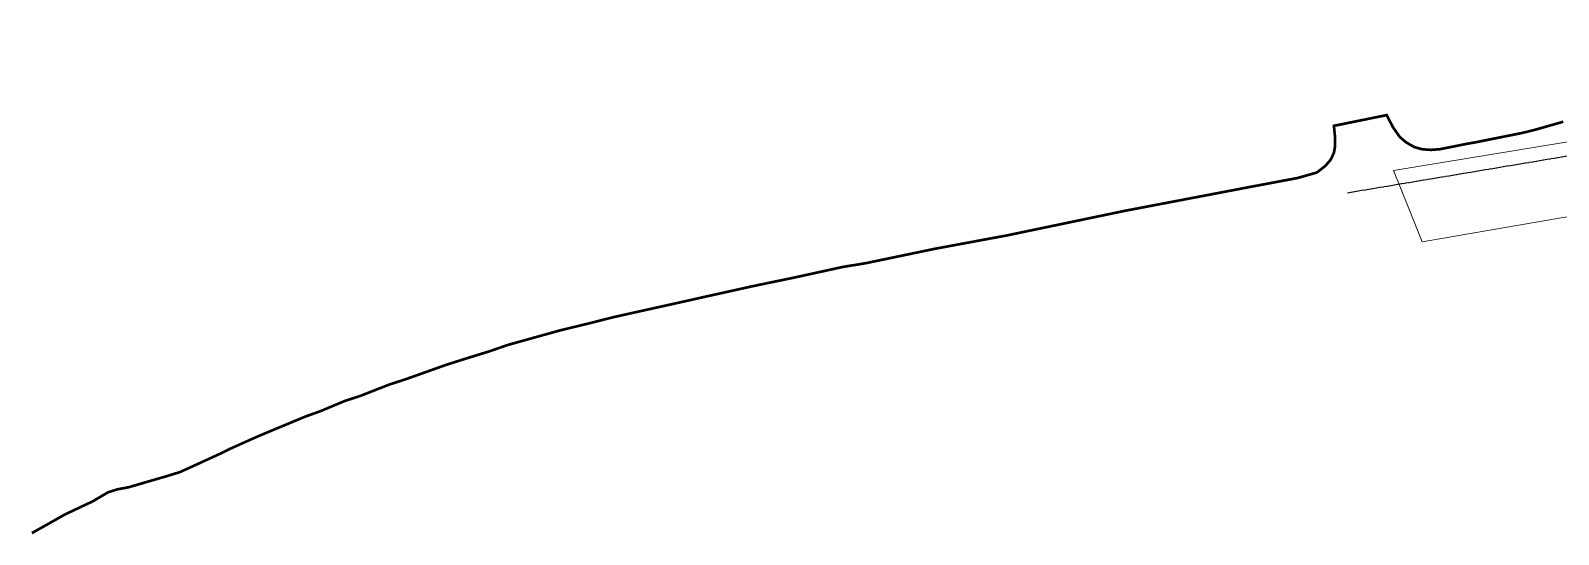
# Model space of a CAD drawing. Header units: metres. Extents: x 303471 to 304743, y 6269257 to 6269879.
# Drawn here: x 303470.7 to 303927, y 6269256.6 to 6269407.1 of the extents above; entities that cross this region are included whole.
import ezdxf

# ---------------------------------------------------------------- set-up
doc = ezdxf.new("R2010")
doc.units = ezdxf.units.M
doc.linetypes.add('Cable Exist OH', pattern=[1, 1, 0])
for name, color, linetype in [('_User Miscellaneous12', 7, 'Continuous'), ('Mains_HV_EXT', 1, 'Continuous'), ('Mains_LV_EXT', 5, 'Continuous'), ('Mains_SL_EXT', 3, 'Continuous')]:
    doc.layers.add(name, color=color, linetype=linetype)
doc.layers.add('Cadastre Roads_SP_EXT', color=9, linetype='Continuous', lineweight=5)

msp = doc.modelspace()

# ---------------------------------------------------------------- linework, layer by layer
at = {"layer": '_User Miscellaneous12', "const_width": 0.8}
msp.add_lwpolyline([(303471.113, 6269257.046), (303480.982, 6269262.616), (303489.332, 6269266.562), (303493.858, 6269269.23), (303496.661, 6269270.123), (303500.008, 6269270.739), (303505.579, 6269272.364), (303511.497, 6269274.089), (303515.326, 6269275.265), (303520.723, 6269277.724), (303527.511, 6269280.835), (303530.081, 6269282.12), (303537.955, 6269285.651), (303541.088, 6269286.985), (303552.808, 6269291.859), (303557.334, 6269293.484), (303564.529, 6269296.501), (303569.171, 6269298.01), (303577.758, 6269301.375), (303582.922, 6269303.057), (303594.711, 6269307.254), (303600.851, 6269309.208), (303607.813, 6269311.355), (303613.152, 6269313.211), (303628.933, 6269317.608), (303637.347, 6269319.652), (303644.947, 6269321.567), (303667.49, 6269326.586), (303680.322, 6269329.444), (303685.805, 6269330.669), (303698.754, 6269333.352), (303713.301, 6269336.536), (303720.218, 6269337.668), (303740.818, 6269341.963), (303762.431, 6269345.975), (303797.537, 6269353.297), (303835.475, 6269360.533), (303849.124, 6269363.099), (303854.885, 6269364.744), (303857.416, 6269366.726), (303859.039, 6269368.621), (303859.973, 6269370.682), (303860.323, 6269372.782), (303860.323, 6269374.998), (303859.95, 6269378.68), (303875.722, 6269381.881), (303877.588, 6269378.265), (303879.629, 6269375.348), (303881.564, 6269373.725), (303884.004, 6269372.316), (303886.342, 6269371.674), (303888.904, 6269371.498), (303891.62, 6269371.699), (303895.086, 6269372.388), (303899.509, 6269373.276), (303902.669, 6269373.832), (303910.719, 6269375.465), (303915.861, 6269376.479), (303919.643, 6269377.39), (303928.45, 6269379.898)], dxfattribs=at)
at = {"layer": 'Cadastre Roads_SP_EXT', "linetype": 'Continuous'}
msp.add_lwpolyline([(303948.029, 6269354.665), (304007.579, 6269364.975), (304067.466, 6269372.76), (304128.894, 6269380.721), (304182.194, 6269387.623), (304178.044, 6269397.077), (304173.631, 6269407.132), (304067.379, 6269393.58), (303999.993, 6269385.011), (303979.357, 6269381.764), (303943.754, 6269376.165), (303877.722, 6269365.305), (303881.915, 6269354.942), (303886.34, 6269344.006), (303948.029, 6269354.665)], close=True, dxfattribs=at)
at = {"layer": 'Mains_HV_EXT', "linetype": 'Cable Exist OH'}
msp.add_lwpolyline([(303863.998, 6269358.705), (303949.885, 6269373.088)], dxfattribs=at)
at = {"layer": 'Mains_LV_EXT', "linetype": 'Cable Exist OH'}
msp.add_lwpolyline([(303863.998, 6269358.705), (303949.885, 6269373.088)], dxfattribs=at)
at = {"layer": 'Mains_SL_EXT', "linetype": 'Cable Exist OH'}
msp.add_lwpolyline([(303863.998, 6269358.705), (303949.885, 6269373.088), (304039.466, 6269386.006)], dxfattribs=at)

doc.saveas('drawing.dxf')
